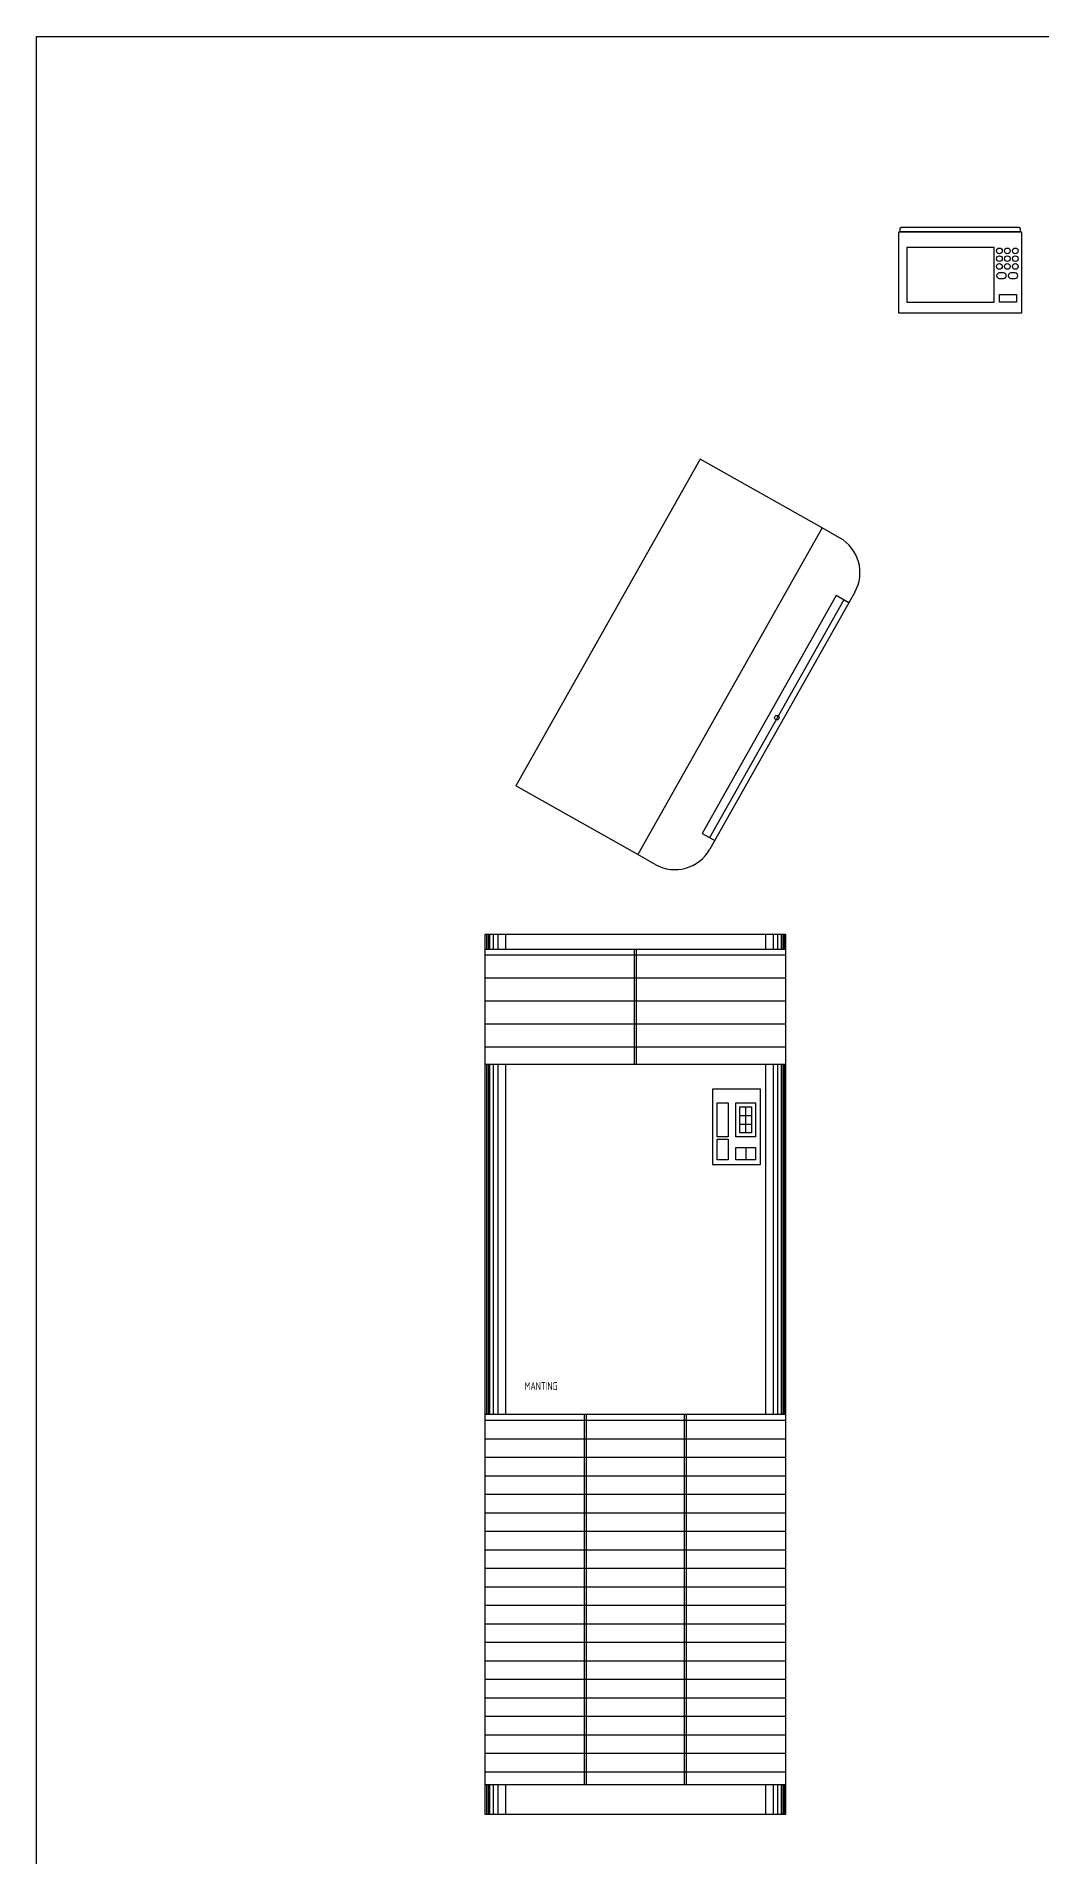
# Model space of a CAD drawing. Extents: x -42728 to 99010, y -18674 to 47645.
# Drawn here: x 39780 to 41790, y 25458 to 29096 of the extents above; entities that cross this region are included whole.
import ezdxf

# ---------------------------------------------------------------- set-up
doc = ezdxf.new("R2010")
doc.units = 0
doc.header["$LTSCALE"] = 100
doc.header["$MEASUREMENT"] = 0
doc.layers.get('0').update_dxf_attribs({"linetype": 'CONTINUOUS'})
for name, color, linetype in [('00-ELE', 2, 'CONTINUOUS'), ('2', 3, 'CONTINUOUS'), ('ELEC', 7, 'CONTINUOUS'), ('家具', 223, 'CONTINUOUS')]:
    doc.layers.add(name, color=color, linetype=linetype)
doc.styles.add('HZDF', font='archs.shx', dxfattribs={"width": 0.8, "bigfont": 'hzdf.shx'})

# ---------------------------------------------------------------- blocks, each defined once
blk = doc.blocks.new('A$C0BC85E96')
at = {"layer": '家具'}
for p, q in [((295.4, 815.4), (258.5, 800)), ((258.5, 800), (0, 692.4)), ((258.5, 800), (546.8, 107.6)), ((400, 772.3), (626.8, 227.6)), ((409.3, 750.1), (382.5, 739)), ((382.5, 739), (592.3, 234.9)), ((398.3, 745.5), (608.2, 241.5)), ((0, 692.4), (288.3, 0)), ((592.3, 234.9), (619.1, 246.1)), ((583.7, 123), (546.8, 107.6)), ((546.8, 107.6), (288.3, 0))]:
    blk.add_line(p, q, dxfattribs=at)
blk.add_circle((501.8, 495.1), 4.56, dxfattribs=at)
for centre, start, end in [((326.2, 741.5), 22.6072, 112.6072), ((553, 196.9), 292.6072, 22.6072)]:
    blk.add_arc(centre, 80, start, end, dxfattribs=at)
blk = doc.blocks.new('KT02')
h = blk.add_hatch()
h.set_pattern_fill('_U', color=9, scale=46, style=0, pattern_type=0)
h.set_pattern_definition([(0, (0, 1500), (0, 46), [])])
h.paths.add_polyline_path([(300, 1500), (300, 1730), (-300, 1730), (-300, 1500)])
h = blk.add_hatch()
h.set_pattern_fill('_U', color=9, scale=37, style=0, pattern_type=0)
h.set_pattern_definition([(0, (0, 60), (0, 37), [])])
h.paths.add_polyline_path([(300, 800), (-300, 800), (-300, 60), (300, 60)])
at = {"color": 9}
for p, q in [((-297.5, 1760), (-297.5, 1730)), ((-294.6, 1760), (-294.6, 1730)), ((-291.3, 1760), (-291.3, 1730)), ((-284.3, 1760), (-284.3, 1730)), ((-275.2, 1760), (-275.2, 1730)), ((-259.9, 1760), (-259.9, 1730)), ((259.9, 1760), (259.9, 1730)), ((275.2, 1760), (275.2, 1730)), ((284.3, 1760), (284.3, 1730)), ((291.3, 1760), (291.3, 1730)), ((294.6, 1760), (294.6, 1730)), ((297.5, 1760), (297.5, 1730)), ((-2, 1500), (-2, 1730)), ((2, 1500), (2, 1730)), ((-297.5, 1500), (-297.5, 800)), ((-294.6, 1500), (-294.6, 800)), ((-291.3, 1500), (-291.3, 800)), ((-284.3, 1500), (-284.3, 800)), ((-275.2, 1500), (-275.2, 800)), ((-259.9, 1500), (-259.9, 800)), ((259.9, 1500), (259.9, 800)), ((275.2, 1500), (275.2, 800)), ((284.3, 1500), (284.3, 800)), ((291.3, 1500), (291.3, 800)), ((294.6, 1500), (294.6, 800)), ((297.5, 1500), (297.5, 800)), ((209.1, 1397.5), (232.4, 1397.5)), ((209.1, 1380.2), (232.4, 1380.2)), ((220.8, 1333.5), (220.8, 1308.7)), ((-102, 60), (-102, 800)), ((-98, 60), (-98, 800)), ((98, 60), (98, 800)), ((102, 60), (102, 800)), ((-297.5, 60), (-297.5, 0)), ((-294.6, 60), (-294.6, 0)), ((-291.3, 60), (-291.3, 0)), ((-284.3, 60), (-284.3, 0)), ((-275.2, 60), (-275.2, 0)), ((-259.9, 60), (-259.9, 0)), ((259.9, 60), (259.9, 0)), ((275.2, 60), (275.2, 0)), ((284.3, 60), (284.3, 0)), ((291.3, 60), (291.3, 0)), ((294.6, 60), (294.6, 0)), ((297.5, 60), (297.5, 0))]:
    blk.add_line(p, q, dxfattribs=at)
at = {"color": 4}
for p, q in [((-300, 1730), (300, 1730)), ((-300, 1500), (300, 1500)), ((-300, 800), (300, 800)), ((-300, 60), (300, 60))]:
    blk.add_line(p, q, dxfattribs=at)
at = {"color": 2}
blk.add_lwpolyline([(-300, 1760), (300, 1760), (300, 0), (-300, 0)], close=True, dxfattribs=at)
at = {"color": 9}
for points in [[(154, 1299.4), (250, 1299.4), (250, 1450), (154, 1450)], [(163.6, 1422.8), (185.8, 1422.8), (185.8, 1354.9), (163.6, 1354.9)], [(201.1, 1422.8), (240.4, 1422.8), (240.4, 1354.9), (201.1, 1354.9)], [(209.1, 1414.8), (232.4, 1414.8), (232.4, 1362.9), (209.1, 1362.9)], [(163.6, 1349.9), (185.8, 1349.9), (185.8, 1308.4), (163.6, 1308.4)], [(201.1, 1333.5), (240.4, 1333.5), (240.4, 1308.7), (201.1, 1308.7)]]:
    blk.add_lwpolyline(points, close=True, dxfattribs=at)
at = {"layer": 'ELEC'}
blk.add_line((220.8, 1362.9), (220.8, 1414.8), dxfattribs=at)
at = {"color": 9, "insert": (-221.3, 864.3), "char_height": 16, "width": 46.768, "attachment_point": 1, "style": 'HZDF'}
blk.add_mtext('MANTING', dxfattribs=at)
blk = doc.blocks.new('A$C3DEB38F1')
at = {"layer": '2'}
for p, q in [((418.9, 161.1), (402.2, 161.1)), ((465.4, 161.1), (448.8, 161.1)), ((402.2, 139.2), (418.9, 139.2)), ((448.8, 139.2), (465.4, 139.2))]:
    blk.add_line(p, q, dxfattribs=at)
for points in [[(0, 0), (0, 325.2), (491.4, 325.2), (491.4, 0)], [(32.5, 263.2), (32.5, 44.4), (381.8, 44.4), (381.8, 263.2)], [(402.5, 44.4), (402.5, 75.4), (470.7, 75.4), (470.7, 44.4)]]:
    blk.add_lwpolyline(points, close=True, dxfattribs=at)
blk.add_lwpolyline([(6.2, 325.2), (6.2, 338.7, -0.414214), (11.2, 343.7), (480.2, 343.7, -0.414214), (485.2, 338.7), (485.2, 325.2)], format="xyb", close=True, dxfattribs=at)
for centre in [(402.3, 249.1), (402.3, 218.2), (434.2, 249.1), (434.2, 218.2), (466.2, 249.1), (466.2, 218.2), (402.3, 187.2), (434.2, 187.2), (466.2, 187.2)]:
    blk.add_circle(centre, 11.5, dxfattribs=at)
for centre, start, end in [((402.2, 150.1), 90, 270), ((418.9, 150.1), 270, 90), ((448.8, 150.1), 90, 270), ((465.4, 150.1), 270, 90)]:
    blk.add_arc(centre, 10.9, start, end, dxfattribs=at)
blk = doc.blocks.new('A$C6B821EBA')
at = {"layer": '00-ELE', "xscale": 0.5, "yscale": 0.5, "zscale": 0.5}
blk.add_blockref('A$C3DEB38F1', (0, 0), dxfattribs=at)

msp = doc.modelspace()

# ---------------------------------------------------------------- linework, layer by layer
for p, q in [((39780.41405, 21483.3161), (39780.41405, 29096.32149)), ((39780.41405, 29096.32149), (52836.50428, 29096.32149))]:
    msp.add_line(p, q)

# ---------------------------------------------------------------- block references
for name, p in [('A$C6B821EBA', (41504.49976, 28542.86837)), ('KT02', (40977.9172, 25541.79389))]:
    msp.add_blockref(name, p)
at = {"rotation": 307.9518792386921}
msp.add_blockref('A$C0BC85E96', (40561.71794, 27825.54372), dxfattribs=at)

doc.saveas('drawing.dxf')
